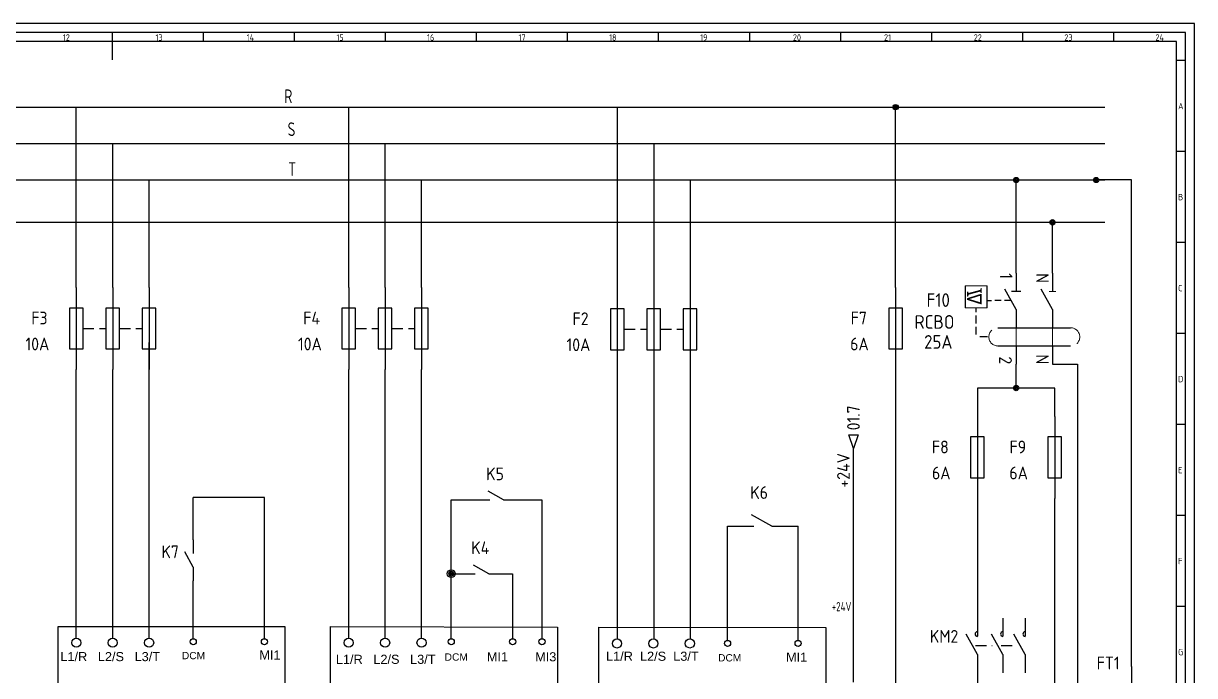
# Model space of a CAD drawing. Header units: millimetres. Extents: x 0 to 1189, y 5 to 846.
# Drawn here: x 546 to 1189, y 488 to 846 of the extents above; entities that cross this region are included whole.
import ezdxf
from ezdxf.enums import TextEntityAlignment as Align

# ---------------------------------------------------------------- set-up
doc = ezdxf.new("R2010")
doc.units = ezdxf.units.MM
doc.header["$LTSCALE"] = 12
doc.linetypes.add('DASHED', pattern=[0.75, 0.5, -0.25])
for name, color, linetype in [('035', 5, 'Continuous'), ('07', 7, 'Continuous'), ('DESC', 7, 'Continuous'), ('LINK', 9, 'DASHED'), ('RED_2.5mm^2', 1, 'Continuous'), ('SYMS', 7, 'Continuous'), ('TAGS', 7, 'Continuous'), ('TERMS', 7, 'Continuous'), ('WIREFIXED', 7, 'Continuous'), ('WIRENO', 7, 'Continuous'), ('WIREREF_DEST', 7, 'Continuous'), ('XREF', 7, 'Continuous')]:
    doc.layers.add(name, color=color, linetype=linetype)
doc.styles.add('ISO Proportional', font='isocp.shx')
doc.styles.add('WD_IEC', font='isocp2.shx', dxfattribs={"width": 0.9, "height": 4})

# ---------------------------------------------------------------- blocks, each defined once
blk = doc.blocks.new('IEC_border_a0')
at = {"layer": '035', "color": 0}
for p, q in [((1189, 841), (0, 841)), ((1189, 0), (1189, 841)), ((594.5, 836), (594.5, 831)), ((644.5, 836), (644.5, 831)), ((694.5, 836), (694.5, 831)), ((744.5, 836), (744.5, 831)), ((794.5, 836), (794.5, 831)), ((844.5, 836), (844.5, 831)), ((894.5, 836), (894.5, 831)), ((944.5, 836), (944.5, 831)), ((994.5, 836), (994.5, 831)), ((1044.5, 836), (1044.5, 831)), ((1094.5, 836), (1094.5, 831)), ((1144.5, 836), (1144.5, 831)), ((1183.97, 820.54), (1178.98, 820.54)), ((1183.97, 770.54), (1178.98, 770.54)), ((1183.97, 720.54), (1178.98, 720.54)), ((1183.97, 670.54), (1178.98, 670.54)), ((1183.97, 620.54), (1178.98, 620.54)), ((1183.98, 570.5), (1179, 570.5)), ((1183.98, 520.5), (1178.98, 520.5))]:
    blk.add_line(p, q, dxfattribs=at)
blk.add_lwpolyline([(10, 10), (1179, 10), (1179, 831), (10, 831)], close=True, dxfattribs=at)
at = {"layer": '07', "color": 0}
blk.add_line((594.5, 831), (594.5, 821), dxfattribs=at)
blk.add_lwpolyline([(5, 5), (1184, 5), (1184, 836), (5, 836)], close=True, dxfattribs=at)
at = {"layer": '035', "color": 0, "style": 'ISO Proportional'}
for s, p in [('12', (567.49, 831.5)), ('13', (618.42, 831.5)), ('14', (668.46, 831.5)), ('15', (717.72, 831.5)), ('16', (767.49, 831.5)), ('17', (817.72, 831.5)), ('18', (867.49, 831.5)), ('19', (917.49, 831.5)), ('20', (968.42, 831.5)), ('21', (1018.46, 831.5)), ('22', (1067.72, 831.5)), ('23', (1117.49, 831.5)), ('24', (1167.49, 831.5)), ('A', (1179.98, 793.79)), ('B', (1179.98, 743.79)), ('C', (1179.98, 693.79)), ('D', (1179.98, 643.79)), ('E', (1180, 593.75)), ('F', (1180, 543.75)), ('G', (1180, 493.75))]:
    blk.add_text(s, height=3.5, dxfattribs=at).set_placement(p)
blk = doc.blocks.new('VT0_02')
blk.add_circle((0, 0), 1.25)
at = {"style": 'WD_IEC'}
blk.add_attdef('TAG1', text='', height=2.5, dxfattribs=at).set_placement((-0.5, 1.75), align=Align.RIGHT)
at = {"style": 'WD_IEC', "flags": 1}
for tag, p in [('X4TERM01', (-1.25, 0)), ('X2TERM01', (0, 1.25)), ('X1TERM01', (1.25, 0)), ('X8TERM01', (0, -1.25))]:
    blk.add_attdef(tag, p, '', height=0.32, dxfattribs=at)
blk = doc.blocks.new('VFU2')
blk.add_line((0, 7.5), (0, -7.5))
blk.add_lwpolyline([(-1.25, 3.75), (-1.25, -3.75), (1.25, -3.75), (1.25, 3.75)], close=True)
at = {"style": 'WD_IEC'}
for tag, p in [('INST', (-5.25, 7.75)), ('LOC', (-5.25, 4.25)), ('TAG2', (-5.25, 0.75)), ('RATING1', (-5.25, -3.75)), ('XREF', (-5.25, -7.75)), ('DESC1', (-5.25, -11.6)), ('DESC2', (-5.25, -15.1)), ('DESC3', (-5.25, -18.6))]:
    blk.add_attdef(tag, text='', height=2.5, dxfattribs=at).set_placement(p, align=Align.RIGHT)
blk.add_attdef('TERM01', text='', height=2, rotation=90, dxfattribs=at).set_placement((-1, 7.5), align=Align.RIGHT)
at = {"style": 'WD_IEC', "flags": 1}
for tag, p, height in [('X2TERM01', (0, 7.5), 0.32), ('MFG', (2.75, 6.5), 1.5), ('CAT', (2.75, 4), 1.5), ('X4LINK', (-1.25, 0), 0.32), ('X1LINK', (1.25, 0), 0.32), ('ASSYCODE', (2.25, -4), 1), ('FAMILY', (2.25, -5.5), 1), ('CATDESC', (2.25, -7), 1), ('X8TERM02', (0, -7.5), 0.32)]:
    blk.add_attdef(tag, p, '', height=height, dxfattribs=at)
at = {"style": 'WD_IEC'}
blk.add_attdef('TERM02', (-1, -7.5), '', height=2, rotation=90, dxfattribs=at)
blk = doc.blocks.new('VFU1')
blk.add_line((0, 7.5), (0, -7.5))
blk.add_lwpolyline([(-1.25, 3.75), (-1.25, -3.75), (1.25, -3.75), (1.25, 3.75)], close=True)
at = {"style": 'WD_IEC'}
for tag, p in [('INST', (-5.25, 7.75)), ('LOC', (-5.25, 4.25)), ('TAG1', (-5.25, 0.75)), ('RATING1', (-5.25, -3.75)), ('XREF', (-5.25, -7.75)), ('DESC1', (-5.25, -11.6)), ('DESC2', (-5.25, -15.1)), ('DESC3', (-5.25, -18.6))]:
    blk.add_attdef(tag, text='', height=2.5, dxfattribs=at).set_placement(p, align=Align.RIGHT)
blk.add_attdef('TERM01', text='', height=2, rotation=90, dxfattribs=at).set_placement((-1, 7.5), align=Align.RIGHT)
at = {"style": 'WD_IEC', "flags": 1}
for tag, p, height in [('X2TERM01', (0, 7.5), 0.32), ('MFG', (2.75, 6.5), 1.5), ('CAT', (2.75, 4), 1.5), ('X4LINK', (-1.25, 0), 0.32), ('X1LINK', (1.25, 0), 0.32), ('ASSYCODE', (2.25, -4), 1), ('FAMILY', (2.25, -5.5), 1), ('CATDESC', (2.25, -7), 1), ('X8TERM02', (0, -7.5), 0.32)]:
    blk.add_attdef(tag, p, '', height=height, dxfattribs=at)
at = {"style": 'WD_IEC'}
blk.add_attdef('TERM02', (-1, -7.5), '', height=2, rotation=90, dxfattribs=at)
blk = doc.blocks.new('WDDOT')
for radius in [0.72, 0.449, 0.223]:
    blk.add_circle((0, 0), radius)
blk = doc.blocks.new('HCR21')
for p, q in [((-7.5, 0), (-2.5, 0)), ((2.5, 0), (-3.12, 3.12)), ((2.5, 0), (7.5, 0))]:
    blk.add_line(p, q)
at = {"style": 'WD_IEC'}
for tag, p in [('INST', (-2.5, 10.12)), ('TAG2', (-2.5, 4.12)), ('LOC', (-2.5, 7.12)), ('DESC1', (-2.5, -9.25)), ('DESC3', (-2.5, -15.25)), ('DESC2', (-2.5, -12.25))]:
    blk.add_attdef(tag, text='', height=2.5, dxfattribs=at).set_placement(p, align=Align.RIGHT)
for tag, p, height, flags in [('X4TERM01', (-7.5, 0), 0.32, 1), ('TERM01', (-7.5, 1), 2, 8), ('X2LINK', (0, 2.27), 0.32, 1), ('X8LINK', (0, 0.77), 0.32, 1), ('X1TERM02', (7.5, 0), 0.32, 1), ('CONTACT', (6.5, -2.25), 1, 1), ('FAMILY', (6.5, -3.75), 1, 1), ('COMMON', (7.75, -3.5), 1, 1)]:
    blk.add_attdef(tag, p, '', height=height, dxfattribs=dict(at, flags=flags))
at = {"style": 'WD_IEC', "flags": 8}
for tag, height, p in [('TERM02', 2, (7.5, 1)), ('XREF', 2.5, (-2.5, -6.25))]:
    blk.add_attdef(tag, text='', height=height, dxfattribs=at).set_placement(p, align=Align.RIGHT)
blk = doc.blocks.new('WD_WNH')
at = {"linetype": 'Continuous', "style": 'WD_IEC', "width": 0.8}
blk.add_attdef('WIRENO', text='', height=2.5, dxfattribs=at).set_placement((0, 0.75), align=Align.CENTER)
at = {"style": 'WD_IEC', "flags": 1}
for tag, p in [('W08USER', (0, 0.375)), ('W04USER', (0, 0.875)), ('W05USER', (0, 0.75)), ('W09USER', (0, 0.25)), ('W03USER', (0, 1)), ('W06USER', (0, 0.625)), ('W07USER', (0, 0.5)), ('W02USER', (0, 1.125)), ('W01USER', (0, 1.25)), ('W10USER', (0, 0.125))]:
    blk.add_attdef(tag, text='', height=0.08, dxfattribs=at).set_placement(p, align=Align.CENTER)
blk = doc.blocks.new('VFU1F11')
for p, q in [((0, 7.5), (0, 3.75)), ((1.25, 3.75), (-1.25, 3.75)), ((1.25, 2.5), (-1.25, 2.5)), ((-1.25, 2.5), (-1.25, -2.5)), ((-1, 3.75), (0.25, 3.75)), ((1.25, -2.5), (1.25, 2.5)), ((-1.25, -2.5), (1.25, -2.5)), ((1.25, -3.75), (-1.25, -3.75)), ((-1, -3.75), (0.25, -3.75)), ((0, -7.5), (0, -3.75))]:
    blk.add_line(p, q)
at = {"style": 'WD_IEC'}
for tag, p in [('INST', (-4.74, 8.75)), ('LOC', (-4.74, 5.75)), ('TAG1', (-4.74, 2.75)), ('RATING1', (-4.74, -0.25)), ('DESC1', (-4.74, -6.25)), ('DESC2', (-4.74, -9.25)), ('DESC3', (-4.74, -12.25))]:
    blk.add_attdef(tag, text='', height=2.5, dxfattribs=at).set_placement(p, align=Align.RIGHT)
blk.add_attdef('TERM01', text='', height=2, rotation=90, dxfattribs=at).set_placement((-1, 7.5), align=Align.RIGHT)
at = {"style": 'WD_IEC', "flags": 1}
for tag, p, height in [('X2TERM01', (0, 7.5), 0.32), ('X4LINK', (-1.3, -0.02), 0.32), ('X1LINK', (1.2, -0.02), 0.32), ('ASSYCODE', (2, -3.96), 1), ('FAMILY', (2, -5.46), 1), ('CATDESC', (2, -6.96), 1), ('X8TERM02', (0, -7.5), 0.32)]:
    blk.add_attdef(tag, p, '', height=height, dxfattribs=at)
at = {"style": 'WD_IEC', "flags": 9}
for tag, p in [('MFG', (5.59, 6.41)), ('CAT', (5.59, 3.91))]:
    blk.add_attdef(tag, text='', height=1.5, dxfattribs=at).set_placement(p, align=Align.RIGHT)
at = {"style": 'WD_IEC'}
blk.add_attdef('TERM02', (-1, -7.5), '', height=2, rotation=90, dxfattribs=at)
at = {"lineweight": 15, "style": 'WD_IEC'}
blk.add_attdef('XREF', text='', height=2.5, dxfattribs=at).set_placement((-4.74, -3.25), align=Align.RIGHT)
blk = doc.blocks.new('VCR21')
for p, q in [((0, 7.5), (0, 2.5)), ((0, -2.5), (-3.12, 3.12)), ((0, -2.5), (0, -7.5))]:
    blk.add_line(p, q)
at = {"style": 'WD_IEC'}
for tag, p in [('INST', (-5.25, 6.75)), ('LOC', (-5.25, 3.75)), ('TAG2', (-5.25, 0.75)), ('DESC1', (-5.25, -6.75)), ('XREF', (-5.25, -3.75)), ('DESC2', (-5.25, -9.75)), ('DESC3', (-5.25, -12.75))]:
    blk.add_attdef(tag, text='', height=2.5, dxfattribs=at).set_placement(p, align=Align.RIGHT)
blk.add_attdef('TERM01', text='', height=2, rotation=90, dxfattribs=at).set_placement((-1, 7.5), align=Align.RIGHT)
at = {"style": 'WD_IEC', "flags": 1}
for tag, p, height in [('X2TERM01', (0, 7.5), 0.32), ('X4LINK', (-2.75, 0), 0.32), ('X1LINK', (-0.5, 0), 0.32), ('CONTACT', (4, -3.5), 1), ('FAMILY', (4, -5), 1), ('COMMON', (5.25, -4.75), 1), ('X8TERM02', (0, -7.5), 0.32)]:
    blk.add_attdef(tag, p, '', height=height, dxfattribs=at)
at = {"style": 'WD_IEC'}
blk.add_attdef('TERM02', (-1, -7.5), '', height=2, rotation=90, dxfattribs=at)
blk = doc.blocks.new('VMS21P')
for p, q in [((0, 7.5), (0, 2.5)), ((0, -2.5), (-3.12, 3.12)), ((0, -2.5), (0, -7.5))]:
    blk.add_line(p, q)
blk.add_arc((0, 3.12), 0.625, 90, 270)
at = {"style": 'WD_IEC'}
for tag, p in [('INST', (-5.25, 6.75)), ('TAG2', (-5.25, 0.75)), ('LOC', (-5.25, 3.75)), ('XREF', (-5.25, -3.75)), ('DESC1', (-5.25, -6.75)), ('DESC2', (-5.25, -9.75)), ('DESC3', (-5.25, -12.75))]:
    blk.add_attdef(tag, text='', height=2.5, dxfattribs=at).set_placement(p, align=Align.RIGHT)
blk.add_attdef('TERM01', text='', height=2, rotation=90, dxfattribs=at).set_placement((-1, 7.5), align=Align.RIGHT)
at = {"style": 'WD_IEC', "flags": 1}
for tag, p, height in [('X2TERM01', (0, 7.5), 0.32), ('X4LINK', (-2.91, 0), 0.32), ('X1LINK', (-0.5, 0), 0.32), ('CONTACT', (4, -3.5), 1), ('FAMILY', (4, -5), 1), ('X8TERM02', (0, -7.5), 0.32)]:
    blk.add_attdef(tag, p, '', height=height, dxfattribs=at)
at = {"style": 'WD_IEC'}
blk.add_attdef('TERM02', (-1, -7.5), '', height=2, rotation=90, dxfattribs=at)
blk = doc.blocks.new('HA1D2')
blk.add_lwpolyline([(0, 0), (-1.25, 3.75), (1.25, 3.75)], close=True)
at = {"style": 'WD_IEC'}
blk.add_attdef('XREF', text='', height=2.5, rotation=90, dxfattribs=at).set_placement((0, 5), align=Align.MIDDLE_LEFT)
at = {"style": 'WD_IEC', "flags": 1}
blk.add_attdef('SIGCODE', text='', height=1, dxfattribs=at).set_placement((-2.5, 1.8), align=Align.RIGHT)
blk.add_attdef('X8TERM01', (0, 0), '', height=0.32, dxfattribs=at)
at = {"style": 'WD_IEC', "flags": 8}
blk.add_attdef('WIRENO', text='', height=2.5, rotation=90, dxfattribs=at).set_placement((-1, -1.25), align=Align.RIGHT)
at = {"style": 'WD_IEC'}
blk.add_attdef('DESC1', text='', height=2.5, rotation=90, dxfattribs=at).set_placement((1, -1.25), align=Align.TOP_RIGHT)
blk = doc.blocks.new('HCB11Q37')
for p, q in [((-4, 14), (2, 14)), ((3.19, 11), (2, 11)), ((6.36, 11), (4.08, 11)), ((9.36, 11), (7.26, 11)), ((10, 7.91), (10, 10)), ((2, 8), (-4, 8)), ((0, 8), (0, 6.74)), ((0, 4.09), (0, 5.87)), ((-7.5, 0), (-2.5, 0)), ((2.5, 0), (-3.12, 3.12)), ((-2.5, -1.25), (-2.5, 1.25)), ((0, 1.39), (0, 3.2)), ((2.5, 0), (7.5, 0)), ((12.5, 0), (17.5, 0))]:
    blk.add_line(p, q)
at = {"linetype": 'DASHED', "lineweight": 0}
for p, q in [((-4, 14), (-4, 8)), ((2, 14), (2, 8)), ((7.5, 0), (12.5, 0))]:
    blk.add_line(p, q, dxfattribs=at)
for points in [[(7.5, 5), (7.5, -5)], [(12.5, -5), (12.5, 5)]]:
    blk.add_lwpolyline(points)
blk.add_arc((10, 5), 2.5, 0, 180, dxfattribs=at)
at = {"linetype": 'DASHED', "lineweight": 0, "insert": (-3.68, 13.46), "char_height": 4, "attachment_point": 1}
blk.add_mtext_dynamic_manual_height_columns('{\\fYu Gothic UI Semilight|b0|i1|c0|p34;I\\fYu Gothic UI Semilight|b0|i0|c0|p34;Δ}', width=3.3643, gutter_width=35, heights=[0], dxfattribs=at)
at = {"style": 'WD_IEC'}
for tag, height, p in [('INST', 2.5, (-2.39, 22.42)), ('LOC', 2.5, (-2.39, 19.31)), ('TAG1', 2.5, (-2.39, 16.03)), ('TERM02', 2, (17.5, 1)), ('DESC1', 2.5, (12.15, -8.45)), ('DESC2', 2.5, (12.94, -12.15)), ('DESC3', 2.5, (12.94, -15.85))]:
    blk.add_attdef(tag, text='', height=height, dxfattribs=at).set_placement(p, align=Align.RIGHT)
at = {"style": 'WD_IEC', "flags": 1}
blk.add_attdef('X2LINK', (0, 15.46), '', height=0.32, rotation=0.3687, dxfattribs=at)
for tag, p, height in [('X4TERM01', (-7.5, 0), 0.32), ('X1TERM02', (17.5, 0), 0.32), ('CONTACT', (-7.53, -2.26), 1), ('COMMON', (-6.28, -3.51), 1), ('X8LINK', (0, -0.49), 0.32), ('ASSYCODE', (13.38, -1.94), 1), ('FAMILY', (13.38, -3.44), 1), ('CATDESC', (13.38, -4.94), 1)]:
    blk.add_attdef(tag, p, '', height=height, dxfattribs=at)
at = {"style": 'WD_IEC'}
blk.add_attdef('TERM01', (-7.5, 1), '', height=2, dxfattribs=at)
at = {"lineweight": 15, "style": 'WD_IEC'}
blk.add_attdef('XREF', text='', height=2.5, dxfattribs=at).set_placement((-2.39, -6.84), align=Align.RIGHT)
blk = doc.blocks.new('HCB21Q37')
for p, q in [((-7.5, 0), (-2.5, 0)), ((2.5, 0), (-3.12, 3.12)), ((2.5, 0), (7.5, 0)), ((12.5, 0), (17.5, 0))]:
    blk.add_line(p, q)
at = {"linetype": 'DASHED', "lineweight": 0}
for p, q in [((-2.5, 0.94), (-2.5, -0.94)), ((7.5, 0), (12.5, 0))]:
    blk.add_line(p, q, dxfattribs=at)
for points in [[(7.5, 5), (7.5, -5)], [(12.5, -5), (12.5, 5)]]:
    blk.add_lwpolyline(points)
blk.add_arc((10, -5), 2.5, 180, 0, dxfattribs=at)
at = {"style": 'WD_IEC'}
for tag, height, p in [('INST', 2.5, (-2.99, 12.26)), ('LOC', 2.5, (-2.99, 8.86)), ('TAG2', 2.5, (-2.99, 5.61)), ('TERM02', 2, (17.5, 1)), ('DESC1', 2.5, (12.24, -9.72)), ('DESC2', 2.5, (13.02, -13.42)), ('DESC3', 2.5, (13.02, -17.12))]:
    blk.add_attdef(tag, text='', height=height, dxfattribs=at).set_placement(p, align=Align.RIGHT)
at = {"style": 'WD_IEC', "flags": 1}
for tag, p, height in [('RATING1', (7.26, 7.34), 2.5), ('X4TERM01', (-7.5, 0), 0.32), ('X2LINK', (0, 2.45), 0.32), ('X1TERM02', (17.5, 0), 0.32), ('CONTACT', (-7.72, -2.22), 1), ('FAMILY', (13.2, -3.83), 1)]:
    blk.add_attdef(tag, p, '', height=height, dxfattribs=at)
at = {"style": 'WD_IEC'}
blk.add_attdef('TERM01', (-7.5, 1), '', height=2, dxfattribs=at)
at = {"style": 'WD_IEC', "flags": 1}
blk.add_attdef('X8LINK', (0, -2.28), '', height=0.32, rotation=359.6313, dxfattribs=at)
at = {"lineweight": 15, "style": 'WD_IEC'}
blk.add_attdef('XREF', text='', height=2.5, dxfattribs=at).set_placement((-2.99, -6.51), align=Align.RIGHT)

msp = doc.modelspace()

# ---------------------------------------------------------------- linework, layer by layer
at = {"color": 0}
for points in [[(564.88, 514.45), (689.48, 514.45), (689.48, 404.07), (564.88, 404.07)], [(714.48, 514.45), (839.07, 514.05), (839.07, 403.67), (714.48, 404.07)], [(861.81, 514.05), (986.41, 513.91), (986.41, 403.53), (861.81, 403.67)]]:
    msp.add_lwpolyline(points, close=True, dxfattribs=at)
at = {"layer": 'LINK'}
for points in [[(578.59, 678.27), (591.13, 678.27)], [(598.63, 678.27), (611.09, 678.27)], [(728.23, 678.27), (740.73, 678.27)], [(748.23, 678.27), (760.69, 678.27)], [(875.71, 677.87), (888.21, 677.87)], [(895.71, 677.87), (908.21, 677.87)]]:
    msp.add_lwpolyline(points, dxfattribs=at)
at = {"layer": 'LINK', "color": 0}
for points in [[(1068.75, 504.08), (1077.93, 504.08)], [(1082.75, 504.08), (1090.13, 504.08)]]:
    msp.add_lwpolyline(points, dxfattribs=at)
at = {"layer": 'RED_2.5mm^2', "color": 0}
for p, q in [((314.75, 799.9), (1139.69, 799.9)), ((574.84, 700.77), (574.84, 799.9)), ((724.48, 700.77), (724.48, 799.9)), ((871.96, 799.49), (871.96, 700.37)), ((1024.82, 700.77), (1024.82, 799.9)), ((314.75, 779.9), (1139.69, 779.9)), ((594.88, 700.77), (594.88, 779.9)), ((744.48, 700.77), (744.48, 779.9)), ((891.96, 779.49), (891.96, 700.37)), ((314.75, 759.9), (1139.69, 759.9)), ((614.84, 700.77), (614.84, 759.9)), ((764.44, 700.77), (764.44, 759.9)), ((911.96, 759.49), (911.96, 700.37)), ((1091.03, 708.64), (1091.03, 759.9)), ((1154.37, 759.9), (1134.94, 759.9)), ((1154.37, 492.45), (1154.37, 759.9)), ((64.78, 736.65), (1139.69, 736.65)), ((1110.94, 708.64), (1110.94, 736.65)), ((614.88, 508.1), (614.88, 670.61)), ((1091, 652.08), (1091, 658.64)), ((1110.94, 658.64), (1124.74, 658.64)), ((1124.74, 658.64), (1124.74, 231.3)), ((574.88, 508.1), (574.88, 655.77)), ((594.88, 508.06), (594.88, 655.77)), ((724.48, 508.06), (724.48, 655.77)), ((744.48, 508.06), (744.48, 655.77)), ((764.48, 508.06), (764.48, 655.77)), ((871.96, 655.37), (871.96, 507.66)), ((891.96, 655.37), (891.96, 507.66)), ((911.96, 655.37), (911.96, 507.66)), ((1024.82, 655.77), (1024.82, 330.63)), ((1091, 645.52), (1091, 652.08)), ((1112.25, 645.52), (1069.75, 645.52)), ((1069.75, 645.52), (1069.75, 629.89)), ((1112.25, 629.89), (1112.25, 645.52)), ((1001.67, 483.88), (1001.67, 612.3)), ((639.1, 565.92), (639.1, 585.31)), ((678.19, 585.31), (639.1, 585.31)), ((678.19, 507.76), (678.19, 585.31)), ((780.8, 543.52), (780.8, 584.12)), ((780.8, 584.12), (794.45, 584.12)), ((816.95, 584.12), (830.6, 584.12)), ((830.6, 584.12), (830.6, 507.77)), ((1069.75, 584.89), (1069.75, 519.08)), ((1112.25, 319.9), (1112.25, 584.89)), ((932.53, 506.84), (932.53, 569.54)), ((932.53, 569.54), (936.91, 569.54)), ((966.91, 569.54), (971.28, 569.54)), ((971.28, 506.84), (971.28, 569.54)), ((639.1, 562.15), (639.1, 565.92)), ((780.8, 507.77), (780.8, 543.52)), ((780.8, 543.52), (786.41, 543.52)), ((808.91, 543.52), (814.51, 543.52)), ((814.51, 543.52), (814.51, 507.77)), ((639.1, 535.88), (639.1, 539.65)), ((639.1, 507.77), (639.1, 535.88)), ((1069.75, 489.08), (1069.75, 322.4))]:
    msp.add_line(p, q, dxfattribs=at)

# ---------------------------------------------------------------- block references
at = {"color": 0}
msp.add_blockref('IEC_border_a0', (0, 4.94), dxfattribs=at)
at = {"layer": 'SYMS', "xscale": 2, "yscale": 2, "zscale": 2}
msp.add_blockref('WDDOT', (1024.82, 799.9), dxfattribs=at)
at = {"layer": 'SYMS', "color": 0}
for name, p, xscale, yscale, zscale in [('WDDOT', (1091.03, 759.9), 2, 2, 2), ('WDDOT', (1134.94, 759.9), 2, 2, 2), ('WDDOT', (1110.94, 736.65), 2, 2, 2), ('VFU2', (594.88, 678.27), 3, 3, 3), ('VFU2', (614.84, 678.27), 3, 3, 3), ('VFU2', (744.48, 678.27), 3, 3, 3), ('VFU2', (764.44, 678.27), 3, 3, 3), ('VFU2', (891.96, 677.87), 3, 3, 3), ('VFU2', (911.96, 677.87), 3, 3, 3), ('WDDOT', (1091, 645.52), 2, 2, 2), ('WDDOT', (780.8, 543.52), 3, 3, 3), ('VMS21P', (1083.75, 504.08), 2, 2, 2), ('VMS21P', (1095.96, 504.08), 2, 2, 2), ('VT0_02', (574.88, 505.56), 2, 2, 2), ('VT0_02', (594.88, 505.56), 2, 2, 2), ('VT0_02', (614.88, 505.56), 2, 2, 2), ('VT0_02', (639.1, 506.09), 1.343140914178041, 1.343140914178041, 1.343140914178041), ('VT0_02', (678.19, 506.08), 1.343140914178041, 1.343140914178041, 1.343140914178041), ('VT0_02', (724.48, 505.56), 2, 2, 2), ('VT0_02', (744.48, 505.56), 2, 2, 2), ('VT0_02', (764.48, 505.56), 2, 2, 2), ('VT0_02', (780.8, 506.09), 1.343140914178041, 1.343140914178041, 1.343140914178041), ('VT0_02', (814.51, 506.09), 1.343140914178041, 1.343140914178041, 1.343140914178041), ('VT0_02', (830.6, 506.09), 1.343140914178041, 1.343140914178041, 1.343140914178041), ('VT0_02', (871.81, 505.16), 2, 2, 2), ('VT0_02', (891.81, 505.16), 2, 2, 2), ('VT0_02', (911.81, 505.16), 2, 2, 2), ('VT0_02', (932.53, 505.16), 1.343140914178041, 1.343140914178041, 1.343140914178041), ('VT0_02', (971.28, 505.16), 1.343140914178041, 1.343140914178041, 1.343140914178041)]:
    msp.add_blockref(name, p, dxfattribs=dict(at, xscale=xscale, yscale=yscale, zscale=zscale))
at = {"layer": 'SYMS', "linetype": 'DASHED', "lineweight": 0}
ref = msp.add_blockref('HCB11Q37', (1091.03, 693.64), dxfattribs=dict(at, xscale=-2, yscale=2, zscale=2, rotation=90))
ref.add_attrib('TAG1', 'F10', dxfattribs={"layer": 'TAGS', "height": 7.5, "style": 'WD_IEC'}).set_placement((1054.63, 690.13), align=Align.RIGHT)
ref.add_attrib('DESC1', 'RCBO', dxfattribs={"layer": 'DESC', "height": 7.5, "style": 'WD_IEC'}).set_placement((1057.14, 678.11), align=Align.RIGHT)
ref.add_attrib('DESC2', '25A', dxfattribs={"layer": 'DESC', "height": 7.5, "style": 'WD_IEC'}).set_placement((1056.03, 667.13), align=Align.RIGHT)
ref.add_attrib('TERM01', '1', (1082.03, 708.64), dxfattribs={"layer": 'TERMS', "height": 7, "rotation": 270, "style": 'WD_IEC'})
ref.add_attrib('TERM02', '2', dxfattribs={"layer": 'TERMS', "height": 7, "rotation": 270, "style": 'WD_IEC'}).set_placement((1081.67, 658.64), align=Align.RIGHT)
ref = msp.add_blockref('HCB21Q37', (1110.94, 693.64), dxfattribs=dict(at, xscale=-2, yscale=2, zscale=2, rotation=90.00000002694932))
ref.add_attrib('TERM01', 'N', (1101.94, 708.64), dxfattribs={"layer": 'TERMS', "height": 7, "rotation": 270, "style": 'WD_IEC'})
ref.add_attrib('TERM02', 'N', dxfattribs={"layer": 'TERMS', "height": 7, "rotation": 270, "style": 'WD_IEC'}).set_placement((1101.94, 658.64), align=Align.RIGHT)
at = {"layer": 'SYMS', "color": 0}
ref = msp.add_blockref('VFU1', (574.84, 678.27), dxfattribs=dict(at, xscale=3, yscale=3, zscale=3))
ref.add_attrib('DESC1', '10A', dxfattribs={"layer": 'DESC', "height": 7, "style": 'WD_IEC'}).set_placement((560.08, 666.24), align=Align.RIGHT)
ref.add_attrib('TAG1', 'F3', dxfattribs={"layer": 'TAGS', "height": 7, "style": 'WD_IEC'}).set_placement((559.09, 680.52), align=Align.RIGHT)
ref = msp.add_blockref('VFU1', (724.48, 678.27), dxfattribs=dict(at, xscale=3, yscale=3, zscale=3))
ref.add_attrib('DESC1', '10A', dxfattribs={"layer": 'DESC', "height": 7, "style": 'WD_IEC'}).set_placement((709.72, 666.24), align=Align.RIGHT)
ref.add_attrib('TAG1', 'F4', dxfattribs={"layer": 'TAGS', "height": 7, "style": 'WD_IEC'}).set_placement((708.73, 680.52), align=Align.RIGHT)
ref = msp.add_blockref('VFU1', (871.96, 677.87), dxfattribs=dict(at, xscale=3, yscale=3, zscale=3))
ref.add_attrib('DESC1', '10A', dxfattribs={"layer": 'DESC', "height": 7, "style": 'WD_IEC'}).set_placement((857.2, 665.83), align=Align.RIGHT)
ref.add_attrib('TAG1', 'F2', dxfattribs={"layer": 'TAGS', "height": 7, "style": 'WD_IEC'}).set_placement((856.21, 680.12), align=Align.RIGHT)
ref = msp.add_blockref('VFU1', (1024.82, 678.27), dxfattribs=dict(at, xscale=3, yscale=3, zscale=3))
ref.add_attrib('DESC1', '6A', dxfattribs={"layer": 'DESC', "height": 7, "style": 'WD_IEC'}).set_placement((1010.06, 666.24), align=Align.RIGHT)
ref.add_attrib('TAG1', 'F7', dxfattribs={"layer": 'TAGS', "height": 7, "style": 'WD_IEC'}).set_placement((1009.07, 680.52), align=Align.RIGHT)
ref = msp.add_blockref('HA1D2', (1001.67, 612.3), dxfattribs=dict(at, xscale=2, yscale=2, zscale=2))
ref.add_attrib('XREF', '01.7', dxfattribs={"layer": 'XREF', "height": 7, "rotation": 90, "style": 'WD_IEC'}).set_placement((1001.67, 622.3), align=Align.MIDDLE_LEFT)
ref.add_attrib('WIRENO', '+24V', dxfattribs={"layer": 'WIREREF_DEST', "height": 7, "rotation": 90, "style": 'WD_IEC', "flags": 8}).set_placement((999.67, 609.8), align=Align.RIGHT)
ref = msp.add_blockref('VFU1', (1069.75, 607.39), dxfattribs=dict(at, xscale=3, yscale=3, zscale=3))
ref.add_attrib('DESC1', '6A', dxfattribs={"layer": 'DESC', "height": 7, "style": 'WD_IEC'}).set_placement((1054.99, 595.36), align=Align.RIGHT)
ref.add_attrib('TAG1', 'F8', dxfattribs={"layer": 'TAGS', "height": 7, "style": 'WD_IEC'}).set_placement((1054, 609.64), align=Align.RIGHT)
ref = msp.add_blockref('VFU1', (1112.25, 607.39), dxfattribs=dict(at, xscale=3, yscale=3, zscale=3))
ref.add_attrib('DESC1', '6A', dxfattribs={"layer": 'DESC', "height": 7, "style": 'WD_IEC'}).set_placement((1097.49, 595.36), align=Align.RIGHT)
ref.add_attrib('TAG1', 'F9', dxfattribs={"layer": 'TAGS', "height": 7, "style": 'WD_IEC'}).set_placement((1096.5, 609.64), align=Align.RIGHT)
ref = msp.add_blockref('HCR21', (805.7, 584.12), dxfattribs=dict(at, xscale=1.5, yscale=1.5, zscale=1.5))
ref.add_attrib('TAG2', 'K5', dxfattribs={"layer": 'TAGS', "height": 7, "style": 'WD_IEC'}).set_placement((809.72, 594.86), align=Align.RIGHT)
ref = msp.add_blockref('HCR21', (951.91, 569.54), dxfattribs=dict(at, xscale=2, yscale=2, zscale=2))
ref.add_attrib('TAG2', 'K6', dxfattribs={"layer": 'TAGS', "height": 7, "style": 'WD_IEC'}).set_placement((954.74, 584.61), align=Align.RIGHT)
ref = msp.add_blockref('VCR21', (639.1, 550.9), dxfattribs=dict(at, xscale=1.5, yscale=1.5, zscale=1.5))
ref.add_attrib('TAG2', 'K7', dxfattribs={"layer": 'TAGS', "height": 7, "style": 'WD_IEC'}).set_placement((631.23, 552.02), align=Align.RIGHT)
ref = msp.add_blockref('HCR21', (797.66, 543.52), dxfattribs=dict(at, xscale=1.5, yscale=1.5, zscale=1.5))
ref.add_attrib('TAG2', 'K4', dxfattribs={"layer": 'TAGS', "height": 7, "style": 'WD_IEC'}).set_placement((801.68, 554.26), align=Align.RIGHT)
ref = msp.add_blockref('VMS21P', (1069.75, 504.08), dxfattribs=dict(at, xscale=2, yscale=2, zscale=2))
ref.add_attrib('TAG2', 'KM2', dxfattribs={"layer": 'TAGS', "height": 7, "style": 'WD_IEC'}).set_placement((1059.25, 505.58), align=Align.RIGHT)
ref = msp.add_blockref('VFU1F11', (1154.37, 469.95), dxfattribs=dict(at, xscale=3, yscale=3, zscale=3))
ref.add_attrib('TAG1', 'FT1', dxfattribs={"layer": 'TAGS', "height": 7, "style": 'WD_IEC'}).set_placement((1147.86, 490.93), align=Align.RIGHT)
ref.add_attrib('DESC1', '2A', dxfattribs={"layer": 'DESC', "height": 7, "style": 'WD_IEC'}).set_placement((1147.66, 475.93), align=Align.RIGHT)
at = {"layer": 'WIREFIXED', "color": 0}
ref = msp.add_blockref('WD_WNH', (691.29, 799.9), dxfattribs=dict(at, xscale=3, yscale=3, zscale=3))
ref.add_attrib('WIRENOF', 'R', dxfattribs={"linetype": 'Continuous', "height": 7.5, "style": 'WD_IEC', "width": 0.8}).set_placement((691.29, 802.15), align=Align.CENTER)
ref = msp.add_blockref('WD_WNH', (692.9, 779.9), dxfattribs=dict(at, xscale=3, yscale=3, zscale=3))
ref.add_attrib('WIRENOF', 'S', dxfattribs={"linetype": 'Continuous', "height": 7.5, "style": 'WD_IEC', "width": 0.8}).set_placement((693.07, 784.04), align=Align.CENTER)
ref = msp.add_blockref('WD_WNH', (693.44, 759.9), dxfattribs=dict(at, xscale=3, yscale=3, zscale=3))
ref.add_attrib('WIRENOF', 'T', dxfattribs={"linetype": 'Continuous', "height": 7.5, "style": 'WD_IEC', "width": 0.8}).set_placement((693.44, 762.15), align=Align.CENTER)
at = {"layer": 'WIRENO', "color": 0}
ref = msp.add_blockref('WD_WNH', (993.21, 483.88), dxfattribs=dict(at, xscale=2, yscale=2, zscale=2))
ref.add_attrib('WIRENO', '+24V', dxfattribs={"linetype": 'Continuous', "height": 5, "style": 'WD_IEC', "width": 0.8}).set_placement((995.14, 522.91), align=Align.CENTER)

# ---------------------------------------------------------------- texts
at = {"color": 0, "attachment_point": 1}
for s, width, heights, insert, char_height in [('{\\f@Arial Unicode MS|b0|i0|c178|p34; \\f@Arial Unicode MS|b0|i0|c0|p34; L1/R   L2/S   L3/T}', 59.1741, [0], (562.26, 500.44), 5), ('{\\fArial|b0|i0|c0|p34;DCM}', 8.574, [0], (632.9, 500.5), 4), ('{\\fArial|b0|i0|c0|p34; MI1}', 13.8428, [11.97], (673.47, 501.31), 5), ('{\\f@Arial Unicode MS|b0|i0|c178|p34; \\f@Arial Unicode MS|b0|i0|c0|p34; L1/R   L2/S   L3/T}', 62.0096, [0], (713.55, 498.96), 5), ('{\\fArial|b0|i0|c0|p34;DCM}', 8.574, [0], (777.17, 499.71), 4), ('{\\fArial|b0|i0|c0|p34;MI1}', 11.6006, [0], (800.34, 500.36), 5), ('{\\fArial|b0|i0|c0|p34;MI3}', 8.574, [0], (826.87, 500.33), 5), ('{\\f@Arial Unicode MS|b0|i0|c178|p34; \\f@Arial Unicode MS|b0|i0|c0|p34; L1/R  L2/S  L3/T}', 101.4016, [0], (861.92, 500.65), 5), ('{\\fArial|b0|i0|c0|p34;DCM}', 8.574, [0], (927.34, 499.29), 4), ('{\\fArial|b0|i0|c0|p34; MI1}', 12.4786, [12.66], (964.65, 500.14), 5)]:
    msp.add_mtext_dynamic_manual_height_columns(s, width=width, gutter_width=25, heights=heights, dxfattribs=dict(at, insert=insert, char_height=char_height))

doc.saveas('drawing.dxf')
